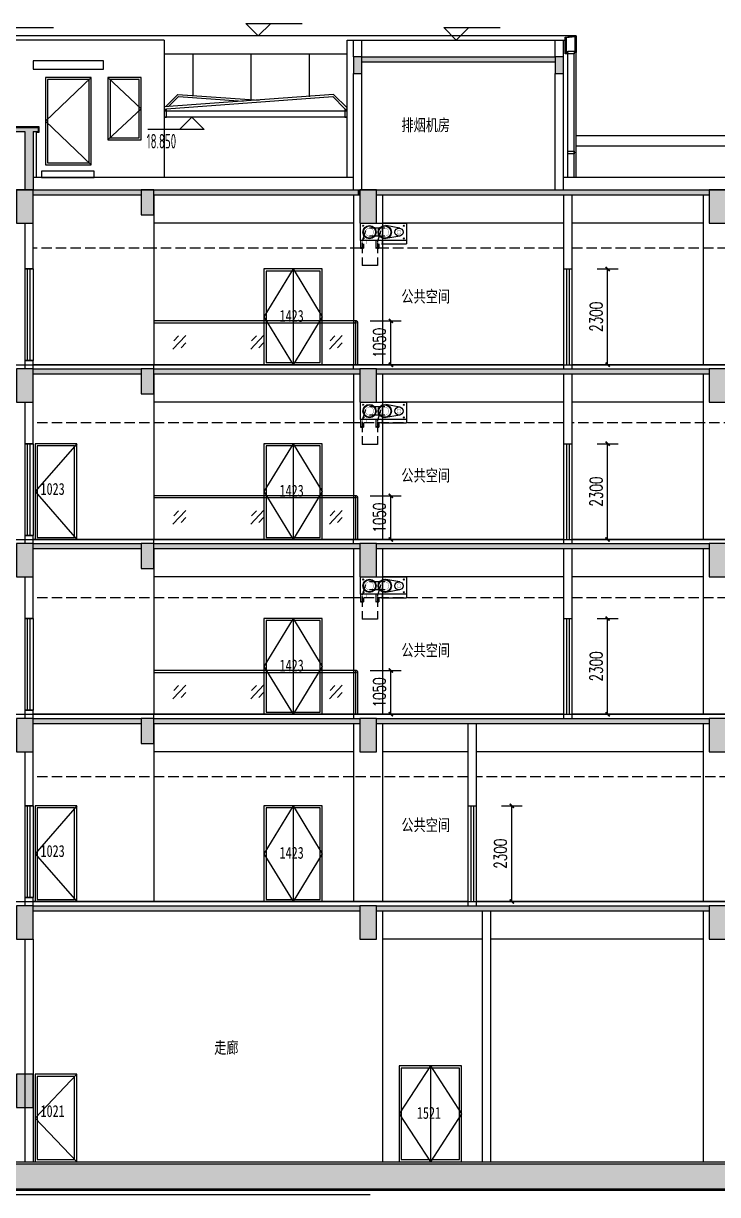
# Model space of a CAD drawing. Extents: x 1106790 to 1313746, y -134124 to 12249.
# Drawn here: x 1176303 to 1192984, y -118328 to -90188 of the extents above; entities that cross this region are included whole.
import ezdxf

# ---------------------------------------------------------------- set-up
doc = ezdxf.new("R2010")
doc.units = 0
doc.header["$LTSCALE"] = 1000
doc.header["$MEASUREMENT"] = 0
doc.linetypes.add('DASH', pattern=[0.35, 0.25, -0.1])
for name, color, linetype in [('01-标注_尺寸', 124, 'Continuous'), ('01-标注_标高', 200, 'Continuous'), ('02-TEXT_房间', 7, 'Continuous'), ('02-TEXT_标注', 130, 'Continuous'), ('05-填充_天正', 26, 'Continuous'), ('A-C_玻璃幕墙', 140, 'Continuous'), ('A-C_窗', 140, 'Continuous'), ('A-C_门', 150, 'Continuous'), ('A-D_龙骨', 131, 'Continuous'), ('A-E_栏杆', 232, 'Continuous'), ('A-O_防水层', 222, 'Continuous'), ('A-STR_门窗', 140, 'Continuous'), ('A-SUR_保温', 222, 'Continuous'), ('A-SUR_吊顶', 40, 'Continuous'), ('A-SUR_看线', 231, 'Continuous'), ('A-SUR_面层', 191, 'Continuous'), ('A-TECH_结构', 21, 'Continuous'), ('A_STR-砌块墙', 121, 'Continuous'), ('A_STR-砼墙', 51, 'Continuous'), ('A_STR-砼柱', 51, 'Continuous'), ('D_铝板', 181, 'Continuous'), ('PUB_HATCH', 8, 'Continuous')]:
    doc.layers.add(name, color=color, linetype=linetype)
doc.layers.add('04-不打印_辅助线', color=165, linetype='Continuous', plot=False)
doc.styles.add('_TCH_DIM', font='ROS1', dxfattribs={"width": 0.8, "bigfont": 'JD'})
doc.styles.add('_TCH_DIM_T3', font='SIMPLEX', dxfattribs={"width": 0.705882, "bigfont": 'GBCBIG'})
doc.styles.get("Standard").update_dxf_attribs({"font": 'STXIHEI.TTF', "width": 0.75})
doc.dimstyles.new('_TCH_ARCH&&100', dxfattribs={"dimtxt": 297.5, "dimasz": 100, "dimexe": 250, "dimexo": 300, "dimgap": 126.25, "dimtad": 1, "dimdec": 0, "dimzin": 0, "dimdsep": 46, "dimtxsty": '_TCH_DIM_T3', "dimblk": 'ARCHTICK', "dimcen": 0.09, "dimclrt": 7, "dimazin": 2, "dimtfac": 1, "dimtdec": 0, "dimtix": 1, "dimtmove": 2, "dimatfit": 3, "dimfxl": 0, "dimtolj": 1, "dimtzin": 0, "dimarcsym": 0})

# ---------------------------------------------------------------- blocks, each defined once
blk = doc.blocks.new('kyuhtr')
at = {"const_width": 20}
blk.add_lwpolyline([(50, 0), (0, 0)], dxfattribs=at)
blk.add_lwpolyline([(50, -30), (200, -30), (200, 30), (50, 30)], close=True)
blk = doc.blocks.new('m1023')
for points in [[(0, 0), (1000, 0), (1000, 2300), (0, 2300)], [(50, 50), (950, 50), (950, 2250), (50, 2250)]]:
    blk.add_lwpolyline(points, close=True)
blk.add_lwpolyline([(1000, 2300), (0, 1150), (1000, 0)])
at = {"layer": '04-不打印_辅助线', "width": 0.75}
blk.add_text('1023', height=285.4, dxfattribs=at).set_placement((129, 1073))
blk = doc.blocks.new('m1423')
for points in [[(-700, 0), (700, 0), (700, 2300), (-700, 2300)], [(-650, 50), (650, 50), (650, 2250), (-650, 2250)]]:
    blk.add_lwpolyline(points, close=True)
for points in [[(0, 2300), (-700, 1150), (0, 0)], [(0, 2300), (0, 0)], [(0, 2300), (700, 1150), (0, 0)], [(0, 2300), (0, 962), (0, 0)]]:
    blk.add_lwpolyline(points)
at = {"layer": '04-不打印_辅助线', "width": 0.75}
blk.add_text('1423', height=285.4, dxfattribs=at).set_placement((-327, 1030))
blk = doc.blocks.new('mli1423')
for points in [[(0, 0), (0, -2300)], [(0, 0), (200, 0)], [(67, 0), (67, -2300)], [(133, 0), (133, -2300)], [(200, 0), (200, -2300)], [(0, -2300), (200, -2300)]]:
    blk.add_lwpolyline(points)
blk = doc.blocks.new('双轨双帘防火卷帘门')
for p, q in [((-100, 0), (800, 0)), ((-100, -339), (-100, 0)), ((800, 0), (800, -409)), ((-1, -152), (-67, -355)), ((375, -95), (75, -95)), ((299, -152), (233, -355)), ((669, -96), (398, -47)), ((800, -339), (-100, -339)), ((-100, -339), (-100, -489)), ((-40, -409), (-40, -489)), ((375, -255), (75, -255)), ((200, -339), (200, -489)), ((260, -409), (260, -489)), ((310, -409), (800, -409)), ((669, -254), (398, -303)), ((-100, -489), (-85, -489)), ((-85, -489), (-85, -474)), ((-55, -474), (-55, -489)), ((-55, -489), (-40, -489)), ((200, -489), (215, -489)), ((215, -489), (215, -474)), ((245, -474), (245, -489)), ((245, -489), (260, -489))]:
    blk.add_line(p, q)
at = {"const_width": 5}
for points in [[(75, -95, -1), (75, -255, -1), (75, -95, -1)], [(375, -95, -1), (375, -255, -1), (375, -95, -1)], [(655, -135, -1), (655, -215, -1), (655, -135, 687123916425.603516)]]:
    blk.add_lwpolyline(points, format="xyb", dxfattribs=at)
for points in [[(-60, -339, 0.285714), (-60, -409), (10, -409), (10, -339)], [(240, -339, 0.285714), (240, -409), (310, -409), (310, -339)]]:
    blk.add_lwpolyline(points, format="xyb", close=True, dxfattribs=at)
for centre, radius in [((-50, -50), 10), ((75, -175), 130), ((75, -175), 120), ((375, -175), 130), ((375, -175), 120), ((655, -175), 80), ((750, -50), 10), ((-45, -300), 10), ((750, -300), 10)]:
    blk.add_circle(centre, radius)
blk.add_arc((296, -374), 66.3, 162.9588, 180)
blk = doc.blocks.new('A$C37606C6C')
at = {"layer": 'A-STR_门窗', "linetype": 'DASH'}
for p, q in [((-153, -471), (-153, -1018)), ((213, -471), (213, -1018))]:
    blk.add_line(p, q, dxfattribs=at)
at = {"layer": 'A-STR_门窗'}
blk.add_line((-153, -1018), (213, -1018), dxfattribs=at)
at = {"layer": 'A-SUR_看线', "xscale": -1.222222222224259, "yscale": 1.222222222224259, "zscale": 1.222222222224259}
blk.add_blockref('双轨双帘防火卷帘门', (128, 0), dxfattribs=at)
blk = doc.blocks.new('A$C7A044AD5')
for points in [[(-1000, 1029), (0, 1029), (0, 3129), (-1000, 3129)], [(-950, 1079), (-50, 1079), (-50, 3079), (-950, 3079)]]:
    blk.add_lwpolyline(points, close=True)
blk.add_lwpolyline([(0, 3129), (-1000, 2079), (0, 1029)])
at = {"layer": '04-不打印_辅助线', "width": 0.75}
blk.add_text('1021', height=285.4, dxfattribs=at).set_placement((-871, 2103))
blk = doc.blocks.new('A$C56AA4C8A')
for points in [[(0, 0), (1500, 0), (1500, 2300), (0, 2300)], [(50, 50), (1450, 50), (1450, 2250), (50, 2250)]]:
    blk.add_lwpolyline(points, close=True)
for points in [[(750, 2300), (0, 1150), (750, 0)], [(750, 2300), (750, 0)], [(750, 2300), (1500, 1150), (750, 0)], [(750, 2300), (750, 962), (750, 0)]]:
    blk.add_lwpolyline(points)
at = {"layer": '04-不打印_辅助线', "width": 0.75}
blk.add_text('1521', height=285.4, dxfattribs=at).set_placement((423, 1030))
blk = doc.blocks.new('A$C67452A8F')
for points in [[(-1100, -2100), (0, -2100), (0, 0), (-1100, 0)], [(-1050, -2050), (-50, -2050), (-50, -50), (-1050, -50)]]:
    blk.add_lwpolyline(points, close=True)
blk.add_lwpolyline([(0, 0), (-1100, -1050), (0, -2100)])
blk = doc.blocks.new('A$C644B512F')
for points in [[(0, -1500), (800, -1500), (800, 0), (0, 0)], [(50, -1450), (750, -1450), (750, -50), (50, -50)]]:
    blk.add_lwpolyline(points, close=True)
blk.add_lwpolyline([(0, 0), (800, -750), (0, -1500)])
blk = doc.blocks.new('_FZH')
blk.add_lwpolyline([(-0.5, -0.5), (0.5, -0.5), (0.5, 0.5), (-0.5, 0.5)], close=True)
at = {"layer": 'PUB_HATCH'}
blk.add_solid([(-0.5, -0.5), (0.5, -0.5), (-0.5, 0.5), (0.5, 0.5)], dxfattribs=at)
blk = doc.blocks.new('_ArchTick')
at = {"color": 0, "linetype": 'ByBlock', "const_width": 0.4}
blk.add_lwpolyline([(-0.5, -0.5), (0.5, 0.5)], dxfattribs=at)
blk = doc.blocks.new('*D189')
at = {"layer": '01-标注_尺寸', "color": 0, "lineweight": -2, "transparency": 16777216}
for p, q in [((1184634, -105738), (1185383, -105738)), ((1185133, -106788), (1185133, -105738)), ((1184634, -106788), (1185383, -106788))]:
    blk.add_line(p, q, dxfattribs=at)
at = {"layer": 'Defpoints', "color": 0, "transparency": 16777216}
for p in [(1184334, -105738), (1185133, -105738), (1184334, -106788)]:
    blk.add_point(p, dxfattribs=at)
at = {"layer": '01-标注_尺寸', "color": 0, "lineweight": -2, "transparency": 16777216, "xscale": 100, "yscale": 100, "zscale": 100}
for p, rotation in [((1185133, -105738), 90), ((1185133, -106788), 270)]:
    blk.add_blockref('_ArchTick', p, dxfattribs=dict(at, rotation=rotation))
at = {"layer": '01-标注_尺寸', "color": 7, "transparency": 16777216, "insert": (1184858, -106263), "char_height": 297.5, "attachment_point": 5, "rotation": 90, "style": '_TCH_DIM_T3'}
blk.add_mtext('\\A1;1050', dxfattribs=at)
blk = doc.blocks.new('*D190')
at = {"layer": '01-标注_尺寸', "color": 0, "lineweight": -2, "transparency": 16777216}
for p, q in [((1184634, -101538), (1185383, -101538)), ((1185133, -102588), (1185133, -101538)), ((1184634, -102588), (1185383, -102588))]:
    blk.add_line(p, q, dxfattribs=at)
at = {"layer": 'Defpoints', "color": 0, "transparency": 16777216}
for p in [(1184334, -101538), (1185133, -101538), (1184334, -102588)]:
    blk.add_point(p, dxfattribs=at)
at = {"layer": '01-标注_尺寸', "color": 0, "lineweight": -2, "transparency": 16777216, "xscale": 100, "yscale": 100, "zscale": 100}
for p, rotation in [((1185133, -101538), 90), ((1185133, -102588), 270)]:
    blk.add_blockref('_ArchTick', p, dxfattribs=dict(at, rotation=rotation))
at = {"layer": '01-标注_尺寸', "color": 7, "transparency": 16777216, "insert": (1184858, -102063), "char_height": 297.5, "attachment_point": 5, "rotation": 90, "style": '_TCH_DIM_T3'}
blk.add_mtext('\\A1;1050', dxfattribs=at)
blk = doc.blocks.new('*D191')
at = {"layer": '01-标注_尺寸', "color": 0, "lineweight": -2, "transparency": 16777216}
for p, q in [((1184634, -97338), (1185383, -97338)), ((1185133, -98388), (1185133, -97338)), ((1184634, -98388), (1185383, -98388))]:
    blk.add_line(p, q, dxfattribs=at)
at = {"layer": 'Defpoints', "color": 0, "transparency": 16777216}
for p in [(1184334, -97338), (1185133, -97338), (1184334, -98388)]:
    blk.add_point(p, dxfattribs=at)
at = {"layer": '01-标注_尺寸', "color": 0, "lineweight": -2, "transparency": 16777216, "xscale": 100, "yscale": 100, "zscale": 100}
for p, rotation in [((1185133, -97338), 90), ((1185133, -98388), 270)]:
    blk.add_blockref('_ArchTick', p, dxfattribs=dict(at, rotation=rotation))
at = {"layer": '01-标注_尺寸', "color": 7, "transparency": 16777216, "insert": (1184858, -97863), "char_height": 297.5, "attachment_point": 5, "rotation": 90, "style": '_TCH_DIM_T3'}
blk.add_mtext('\\A1;1050', dxfattribs=at)
blk = doc.blocks.new('*D192')
at = {"layer": '01-标注_尺寸', "color": 0, "lineweight": -2, "transparency": 16777216}
for p, q in [((1190092, -96088), (1190592, -96088)), ((1190342, -98388), (1190342, -96088)), ((1190092, -98388), (1190592, -98388))]:
    blk.add_line(p, q, dxfattribs=at)
at = {"layer": 'Defpoints', "color": 0, "transparency": 16777216}
for p in [(1189792, -96088), (1190342, -96088), (1189792, -98388)]:
    blk.add_point(p, dxfattribs=at)
at = {"layer": '01-标注_尺寸', "color": 0, "lineweight": -2, "transparency": 16777216, "xscale": 100, "yscale": 100, "zscale": 100}
for p, rotation in [((1190342, -96088), 90), ((1190342, -98388), 270)]:
    blk.add_blockref('_ArchTick', p, dxfattribs=dict(at, rotation=rotation))
at = {"layer": '01-标注_尺寸', "color": 7, "transparency": 16777216, "insert": (1190067, -97238), "char_height": 297.5, "attachment_point": 5, "rotation": 90, "style": '_TCH_DIM_T3'}
blk.add_mtext('\\A1;2300', dxfattribs=at)
blk = doc.blocks.new('*D193')
at = {"layer": '01-标注_尺寸', "color": 0, "lineweight": -2, "transparency": 16777216}
for p, q in [((1190092, -100288), (1190592, -100288)), ((1190342, -102588), (1190342, -100288)), ((1190092, -102588), (1190592, -102588))]:
    blk.add_line(p, q, dxfattribs=at)
at = {"layer": 'Defpoints', "color": 0, "transparency": 16777216}
for p in [(1189792, -100288), (1190342, -100288), (1189792, -102588)]:
    blk.add_point(p, dxfattribs=at)
at = {"layer": '01-标注_尺寸', "color": 0, "lineweight": -2, "transparency": 16777216, "xscale": 100, "yscale": 100, "zscale": 100}
for p, rotation in [((1190342, -100288), 90), ((1190342, -102588), 270)]:
    blk.add_blockref('_ArchTick', p, dxfattribs=dict(at, rotation=rotation))
at = {"layer": '01-标注_尺寸', "color": 7, "transparency": 16777216, "insert": (1190067, -101438), "char_height": 297.5, "attachment_point": 5, "rotation": 90, "style": '_TCH_DIM_T3'}
blk.add_mtext('\\A1;2300', dxfattribs=at)
blk = doc.blocks.new('*D194')
at = {"layer": '01-标注_尺寸', "color": 0, "lineweight": -2, "transparency": 16777216}
for p, q in [((1190092, -104488), (1190592, -104488)), ((1190342, -106788), (1190342, -104488)), ((1190092, -106788), (1190592, -106788))]:
    blk.add_line(p, q, dxfattribs=at)
at = {"layer": 'Defpoints', "color": 0, "transparency": 16777216}
for p in [(1189792, -104488), (1190342, -104488), (1189792, -106788)]:
    blk.add_point(p, dxfattribs=at)
at = {"layer": '01-标注_尺寸', "color": 0, "lineweight": -2, "transparency": 16777216, "xscale": 100, "yscale": 100, "zscale": 100}
for p, rotation in [((1190342, -104488), 90), ((1190342, -106788), 270)]:
    blk.add_blockref('_ArchTick', p, dxfattribs=dict(at, rotation=rotation))
at = {"layer": '01-标注_尺寸', "color": 7, "transparency": 16777216, "insert": (1190067, -105638), "char_height": 297.5, "attachment_point": 5, "rotation": 90, "style": '_TCH_DIM_T3'}
blk.add_mtext('\\A1;2300', dxfattribs=at)
blk = doc.blocks.new('*D195')
at = {"layer": '01-标注_尺寸', "color": 0, "lineweight": -2, "transparency": 16777216}
for p, q in [((1187792, -108988), (1188292, -108988)), ((1188042, -111288), (1188042, -108988)), ((1187792, -111288), (1188292, -111288))]:
    blk.add_line(p, q, dxfattribs=at)
at = {"layer": 'Defpoints', "color": 0, "transparency": 16777216}
for p in [(1187492, -108988), (1188042, -108988), (1187492, -111288)]:
    blk.add_point(p, dxfattribs=at)
at = {"layer": '01-标注_尺寸', "color": 0, "lineweight": -2, "transparency": 16777216, "xscale": 100, "yscale": 100, "zscale": 100}
for p, rotation in [((1188042, -108988), 90), ((1188042, -111288), 270)]:
    blk.add_blockref('_ArchTick', p, dxfattribs=dict(at, rotation=rotation))
at = {"layer": '01-标注_尺寸', "color": 7, "transparency": 16777216, "insert": (1187767, -110138), "char_height": 297.5, "attachment_point": 5, "rotation": 90, "style": '_TCH_DIM_T3'}
blk.add_mtext('\\A1;2300', dxfattribs=at)
blk = doc.blocks.new('$WINLIB2D$00000001')
at = {"color": 0}
for points in [[(-0.5, 0.5), (-0.5, -0.5)], [(-0.5, 0.5), (0.5, 0.5)], [(0.5, -0.5), (0.5, 0.5)], [(0.5, 0.167), (-0.5, 0.167)], [(0.5, -0.167), (-0.5, -0.167)], [(-0.5, -0.5), (0.5, -0.5)]]:
    blk.add_lwpolyline(points, dxfattribs=at)

msp = doc.modelspace()

# ---------------------------------------------------------------- hatches: boundary and pattern name
at = {"layer": '05-填充_天正'}
for points in [[(1189084.5, -91108.5), (1189084.5, -90988.5), (1184434.5, -90988.5), (1184434.5, -91108.5)], [(1176534.5, -92788.5), (1176654.5, -92788.5), (1176654.5, -92688.5), (1175314.5, -92688.5), (1175314.5, -92788.5), (1175434.5, -92788.5), (1175434.5, -94188.5), (1175634.5, -94188.5), (1175634.5, -92788.5), (1176334.5, -92788.5), (1176334.5, -94188.5), (1176534.5, -94188.5)], [(1179134.5, -94308.5), (1179134.5, -94188.5), (1176534.5, -94188.5), (1176534.5, -94308.5)], [(1179434.5, -94188.5), (1179434.5, -94308.5), (1184334.5, -94308.5), (1184334.5, -94188.5)], [(1184384.5, -94308.5), (1184384.5, -94188.5), (1184334.5, -94188.5), (1184334.5, -94308.5)], [(1184784.5, -94308.5), (1189184.5, -94308.5), (1189184.5, -94188.5), (1184784.5, -94188.5)], [(1192784.5, -94308.5), (1192784.5, -94188.5), (1189184.5, -94188.5), (1189184.5, -94308.5)], [(1179134.5, -98608.5), (1179134.5, -98488.5), (1176534.5, -98488.5), (1176534.5, -98608.5)], [(1179434.5, -98488.5), (1179434.5, -98608.5), (1184384.5, -98608.5), (1184384.5, -98488.5)], [(1184784.5, -98488.5), (1184784.5, -98608.5), (1192784.5, -98608.5), (1192784.5, -98488.5)], [(1179134.5, -102808.5), (1179134.5, -102688.5), (1176534.5, -102688.5), (1176534.5, -102808.5)], [(1179434.5, -102688.5), (1179434.5, -102808.5), (1184384.5, -102808.5), (1184384.5, -102688.5)], [(1184784.5, -102688.5), (1184784.5, -102808.5), (1192784.5, -102808.5), (1192784.5, -102688.5)], [(1179134.5, -107008.5), (1179134.5, -106888.5), (1176534.5, -106888.5), (1176534.5, -107008.5)], [(1179434.5, -106888.5), (1179434.5, -107008.5), (1184384.5, -107008.5), (1184384.5, -106888.5)], [(1184784.5, -106888.5), (1184784.5, -107008.5), (1192784.5, -107008.5), (1192784.5, -106888.5)], [(1176534.5, -111388.5), (1176534.5, -111508.5), (1184384.5, -111508.5), (1184384.5, -111388.5)], [(1184784.5, -111388.5), (1184784.5, -111508.5), (1192784.5, -111508.5), (1192784.5, -111388.5)], [(1167834.5, -117588.5), (1167434.5, -118188.5), (1206767.5, -118188.5), (1206767.5, -117588.5)]]:
    msp.add_hatch(color=256, dxfattribs=at).paths.add_polyline_path(points)

# ---------------------------------------------------------------- linework, layer by layer
at = {"layer": '01-标注_标高'}
for p, q in [((1175669.5, -90288.5), (1177026.1, -90288.5)), ((1181945.2, -90488.5), (1181645.2, -90188.5)), ((1181645.2, -90188.5), (1183001.8, -90188.5)), ((1181945.2, -90488.5), (1182245.2, -90188.5)), ((1186704.5, -90588.5), (1186404.5, -90288.5)), ((1186404.5, -90288.5), (1187761, -90288.5)), ((1186704.5, -90588.5), (1187004.5, -90288.5)), ((1180350.4, -92438.5), (1180050.4, -92738.5)), ((1181050.4, -92438.5), (1180050.4, -92438.5)), ((1180350.4, -92438.5), (1180650.4, -92738.5)), ((1180650.4, -92738.5), (1179293.8, -92738.5))]:
    msp.add_line(p, q, dxfattribs=at)
at = {"layer": '04-不打印_辅助线'}
for p, q in [((1159676.9, -94188.5), (1212033.8, -94188.5)), ((1159676.9, -98388.5), (1212033.8, -98388.5)), ((1159676.9, -102588.5), (1212033.8, -102588.5)), ((1159676.9, -106788.5), (1212033.8, -106788.5)), ((1159676.9, -111288.5), (1212033.8, -111288.5)), ((1159676.9, -117538.5), (1212033.8, -117538.5))]:
    msp.add_line(p, q, dxfattribs=at)
at = {"layer": 'A-C_玻璃幕墙'}
for p, q in [((1189584.5, -93888.5), (1189584.5, -90888.5)), ((1189384.5, -93888.5), (1189384.5, -90918.5)), ((1189534.5, -93888.5), (1189534.5, -90918.5))]:
    msp.add_line(p, q, dxfattribs=at)
at = {"layer": 'A-C_窗'}
for p, q in [((1180379.5, -91926.8), (1180379.5, -90918.5)), ((1181779.5, -92018.7), (1181779.5, -90918.5)), ((1183179.5, -91954.4), (1183179.5, -90918.5)), ((1184084.5, -93288.5), (1184084.5, -93288.5))]:
    msp.add_line(p, q, dxfattribs=at)
for points in [[(1184079.5, -92288.5), (1184079.5, -92217.8), (1183756.2, -91894.6), (1179689.5, -92191.7), (1179689.5, -92288.5)], [(1180012.7, -91894.5), (1179717.4, -92189.8)], [(1179739.5, -92288.5), (1179739.5, -92238.5), (1183736.9, -91945.9), (1184029.5, -92238.5), (1184029.5, -92288.5)], [(1180032, -91945.9), (1179793.1, -92184.9)], [(1180012.7, -91894.5), (1181964.5, -92032.5)], [(1180032, -91945.9), (1181582.8, -92057.6)]]:
    msp.add_lwpolyline(points, dxfattribs=at)
at = {"layer": 'A-D_龙骨'}
msp.add_line((1179684.5, -92288.5), (1184084.5, -92288.5), dxfattribs=at)
at = {"layer": 'A-E_栏杆'}
for p, q in [((1184309.5, -97338.5), (1179434.5, -97338.5)), ((1184284.5, -97363.5), (1184284.5, -98388.5)), ((1184334.5, -97363.5), (1184334.5, -98388.5)), ((1184284.5, -97388.5), (1179434.5, -97388.5)), ((1184309.5, -101538.5), (1179434.5, -101538.5)), ((1184284.5, -101563.5), (1184284.5, -102588.5)), ((1184334.5, -101563.5), (1184334.5, -102588.5)), ((1184284.5, -101588.5), (1179434.5, -101588.5)), ((1184309.5, -105738.5), (1179434.5, -105738.5)), ((1184284.5, -105788.5), (1179434.5, -105788.5)), ((1184284.5, -105763.5), (1184284.5, -106788.5)), ((1184334.5, -105763.5), (1184334.5, -106788.5))]:
    msp.add_line(p, q, dxfattribs=at)
for points in [[(1180204.2, -97688.3), (1179893.8, -98016.2)], [(1180029.1, -97697.1), (1179915.9, -97816.7)], [(1180205.1, -97863.6), (1180091.8, -97983.2)], [(1182075.4, -97688.3), (1181765, -98016.2)], [(1181900.4, -97697.1), (1181787.1, -97816.7)], [(1182076.3, -97863.6), (1181963, -97983.2)], [(1183965.4, -97688.3), (1183655, -98016.2)], [(1183790.3, -97697.1), (1183677.1, -97816.7)], [(1183966.3, -97863.6), (1183853, -97983.2)], [(1180204.2, -101888.3), (1179893.8, -102216.2)], [(1180029.1, -101897.1), (1179915.9, -102016.7)], [(1180205.1, -102063.6), (1180091.8, -102183.2)], [(1182075.4, -101888.3), (1181765, -102216.2)], [(1181900.4, -101897.1), (1181787.1, -102016.7)], [(1182076.3, -102063.6), (1181963, -102183.2)], [(1183965.4, -101888.3), (1183655, -102216.2)], [(1183790.3, -101897.1), (1183677.1, -102016.7)], [(1183966.3, -102063.6), (1183853, -102183.2)], [(1180204.2, -106088.3), (1179893.8, -106416.2)], [(1180029.1, -106097.1), (1179915.9, -106216.7)], [(1180205.1, -106263.6), (1180091.8, -106383.2)], [(1182075.4, -106088.3), (1181765, -106416.2)], [(1181900.4, -106097.1), (1181787.1, -106216.7)], [(1182076.3, -106263.6), (1181963, -106383.2)], [(1183965.4, -106088.3), (1183655, -106416.2)], [(1183790.3, -106097.1), (1183677.1, -106216.7)], [(1183966.3, -106263.6), (1183853, -106383.2)]]:
    msp.add_lwpolyline(points, dxfattribs=at)
for centre in [(1184309.5, -97363.5), (1184309.5, -101563.5), (1184309.5, -105763.5)]:
    msp.add_circle(centre, 25, dxfattribs=at)
at = {"layer": 'A-O_防水层'}
for points in [[(1165064.5, -111388.5), (1165064.5, -111858.5), (1165404.5, -111858.5), (1165404.5, -111578.5), (1167344.5, -111578.5), (1167344.5, -118328.5), (1184634.5, -118328.5)], [(1184584.5, -118228.5), (1167394.5, -118228.5), (1167394.5, -111528.5), (1165354.5, -111528.5), (1165354.5, -111808.5), (1165114.5, -111808.5), (1165114.5, -111388.5)], [(1167414.5, -118208.5), (1184584.5, -118208.5)], [(1184584.5, -118208.5), (1167414.5, -118208.5)], [(1192196.2, -118208.5), (1184584.5, -118208.5)], [(1184584.5, -118208.5), (1206767.5, -118208.5)], [(1206767.5, -118228.5), (1184584.5, -118228.5)]]:
    msp.add_lwpolyline(points, dxfattribs=at)
at = {"layer": 'A-SUR_保温'}
msp.add_line((1167834.5, -117538.5), (1206767.5, -117538.5), dxfattribs=at)
msp.add_lwpolyline([(1176609.5, -92788.5), (1176609.5, -93888.5)], dxfattribs=at)
at = {"layer": 'A-SUR_吊顶', "linetype": 'DASH'}
for p, q in [((1184234.5, -108288.5), (1176534.5, -108288.5)), ((1186984, -108288.5), (1184234.5, -108288.5))]:
    msp.add_line(p, q, dxfattribs=at)
for points in [[(1179434.5, -95588.5), (1176534.5, -95588.5)], [(1184406.1, -95586.3), (1179434.5, -95586.3)], [(1189284.5, -95588.5), (1184809.5, -95588.5)], [(1201984.5, -95588.5), (1189484.5, -95588.5)], [(1184234.5, -99788.5), (1176534.5, -99788.5)], [(1189284.5, -99788.5), (1184234.5, -99788.5)], [(1202134.5, -99788.5), (1189484.5, -99788.5)], [(1184234.5, -103988.5), (1176534.5, -103988.5)], [(1189284.5, -103988.5), (1184234.5, -103988.5)], [(1201984.5, -103988.5), (1189484.5, -103988.5)], [(1203784.5, -108288.5), (1187184, -108288.5)]]:
    msp.add_lwpolyline(points, dxfattribs=at)
at = {"layer": 'A-SUR_看线'}
msp.add_line((1184284.5, -90588.5), (1189084.5, -90588.5), dxfattribs=at)
for points in [[(1179684.5, -90588.5), (1171444.5, -90588.5)], [(1179684.5, -90588.5), (1179684.5, -92438.5)], [(1184084.5, -93888.5), (1184084.5, -90588.5), (1189324.5, -90588.5)], [(1184084.5, -93888.5), (1184084.5, -92438.5), (1179684.5, -92438.5), (1179684.5, -93888.5)], [(1175359.5, -92808.5), (1175294.5, -92808.5), (1175294.5, -92668.5), (1176674.5, -92668.5), (1176674.5, -92808.5), (1176609.5, -92808.5)], [(1179434.5, -94308.5), (1179434.5, -98388.5)], [(1184233.7, -98388.5), (1179434.5, -98388.5)], [(1179434.5, -98608.5), (1179434.5, -102588.5)], [(1184234.5, -102588.5), (1179434.5, -102588.5)], [(1179434.5, -102808.5), (1179434.5, -106788.5)], [(1184234.5, -106788.5), (1179434.5, -106788.5)], [(1179434.5, -107008.5), (1179434.5, -111288.5)], [(1184934.5, -111508.5), (1184934.5, -117538.5)]]:
    msp.add_lwpolyline(points, dxfattribs=at)
for points in [[(1176541, -91088.5), (1176541, -91288.5), (1178228, -91288.5), (1178228, -91088.5)], [(1176739.5, -93888.5), (1178004.5, -93888.5), (1178004.5, -93738.5), (1176739.5, -93738.5)]]:
    msp.add_lwpolyline(points, close=True, dxfattribs=at)
at = {"layer": 'A-SUR_面层'}
for points in [[(1184234.5, -93888.5), (1176534.5, -93888.5)], [(1201704.5, -93888.5), (1189284.5, -93888.5)], [(1179434.5, -98388.5), (1176534.5, -98388.5)], [(1179434.5, -98488.5), (1179434.5, -98388.5)], [(1189284.5, -98388.5), (1184234.5, -98388.5)], [(1184234.5, -98488.5), (1184234.5, -98388.5)], [(1201984.5, -98388.5), (1189484.5, -98388.5)], [(1179434.5, -102588.5), (1176534.5, -102588.5)], [(1179434.5, -102688.5), (1179434.5, -102588.5)], [(1189284.5, -102588.5), (1184234.5, -102588.5)], [(1184234.5, -102688.5), (1184234.5, -102588.5)], [(1201984.5, -102588.5), (1189484.5, -102588.5)], [(1179434.5, -106788.5), (1176534.5, -106788.5)], [(1179434.5, -106888.5), (1179434.5, -106788.5)], [(1189284.5, -106788.5), (1184234.5, -106788.5)], [(1184234.5, -106788.5), (1184234.5, -106888.5)], [(1203604.5, -106788.5), (1189484.5, -106788.5)], [(1184584.5, -111288.5), (1176534.5, -111288.5)], [(1186984, -111288.5), (1184584.5, -111288.5)], [(1203884.5, -111288.5), (1187184, -111288.5)]]:
    msp.add_lwpolyline(points, dxfattribs=at)
at = {"layer": 'A-TECH_结构'}
for p, q in [((1184234.5, -94988.5), (1179434.5, -94988.5)), ((1184234.5, -99288.5), (1179434.5, -99288.5)), ((1184234.5, -103488.5), (1179434.5, -103488.5)), ((1184234.5, -107688.5), (1179434.5, -107688.5))]:
    msp.add_line(p, q, dxfattribs=at)
for points in [[(1184234.5, -94308.5), (1184234.5, -98388.5)], [(1184934.5, -94308.5), (1184934.5, -98388.5)], [(1192634.5, -94308.5), (1192634.5, -98388.5)], [(1189284.5, -94988.5), (1184934.5, -94988.5)], [(1192634.5, -94988.5), (1189484.5, -94988.5)], [(1184234.5, -98608.5), (1184234.5, -102588.5)], [(1184934.5, -98608.5), (1184934.5, -102588.5)], [(1192634.5, -98608.5), (1192634.5, -102588.5)], [(1189284.5, -99288.5), (1184934.5, -99288.5)], [(1192634.5, -99288.5), (1189484.5, -99288.5)], [(1184234.5, -102808.5), (1184234.5, -106788.5)], [(1184934.5, -102808.5), (1184934.5, -106788.5)], [(1192634.5, -102808.5), (1192634.5, -106788.5)], [(1189284.5, -103488.5), (1184934.5, -103488.5)], [(1192634.5, -103488.5), (1189484.5, -103488.5)], [(1184234.5, -107008.5), (1184234.5, -111288.5)], [(1184934.5, -107008.5), (1184934.5, -111288.5)], [(1192634.5, -107008.5), (1192634.5, -111288.5)], [(1186984, -107688.5), (1184934.5, -107688.5)], [(1192634.5, -107688.5), (1187184, -107688.5)], [(1192634.5, -111508.5), (1192634.5, -117538.5)], [(1187335, -112188.5), (1184934.5, -112188.5)], [(1192634.5, -112188.5), (1187535, -112188.5)]]:
    msp.add_lwpolyline(points, dxfattribs=at)
at = {"layer": 'A_STR-砌块墙'}
for p, q in [((1184234.5, -90988.5), (1184234.5, -90588.5)), ((1184234.5, -90588.5), (1184434.5, -90588.5)), ((1184434.5, -90988.5), (1184434.5, -90588.5)), ((1189084.5, -90988.5), (1189084.5, -90588.5)), ((1189084.5, -90588.5), (1189284.5, -90588.5)), ((1189284.5, -90988.5), (1189284.5, -90588.5)), ((1184234.5, -94188.5), (1184234.5, -91388.5)), ((1184434.5, -94188.5), (1184434.5, -91388.5)), ((1189084.5, -94188.5), (1189084.5, -91388.5)), ((1189284.5, -94188.5), (1189284.5, -91388.5)), ((1176334.5, -94988.5), (1176334.5, -96088.5)), ((1176534.5, -96088.5), (1176534.5, -94988.5)), ((1176334.5, -96088.5), (1176534.5, -96088.5)), ((1176534.5, -98288.5), (1176334.5, -98288.5)), ((1176334.5, -98288.5), (1176334.5, -98488.5)), ((1176534.5, -98488.5), (1176534.5, -98288.5)), ((1176334.5, -99288.5), (1176334.5, -100288.5)), ((1176534.5, -100288.5), (1176534.5, -99288.5)), ((1176334.5, -100288.5), (1176534.5, -100288.5)), ((1176534.5, -102488.5), (1176334.5, -102488.5)), ((1176334.5, -102488.5), (1176334.5, -102688.5)), ((1176534.5, -102688.5), (1176534.5, -102488.5)), ((1176334.5, -103488.5), (1176334.5, -104488.5)), ((1176534.5, -104488.5), (1176534.5, -103488.5)), ((1176334.5, -104488.5), (1176534.5, -104488.5)), ((1176534.5, -106688.5), (1176334.5, -106688.5)), ((1176334.5, -106688.5), (1176334.5, -106888.5)), ((1176534.5, -106888.5), (1176534.5, -106688.5)), ((1176334.5, -107688.5), (1176334.5, -108988.5)), ((1176534.5, -108988.5), (1176534.5, -107688.5)), ((1176334.5, -108988.5), (1176534.5, -108988.5)), ((1176534.5, -111188.5), (1176334.5, -111188.5)), ((1176334.5, -111188.5), (1176334.5, -111388.5)), ((1176534.5, -111388.5), (1176534.5, -111188.5))]:
    msp.add_line(p, q, dxfattribs=at)
for points in [[(1189284.5, -94308.5), (1189284.5, -98488.5)], [(1189484.5, -94308.5), (1189484.5, -98488.5)], [(1189284.5, -98608.5), (1189284.5, -102688.5)], [(1189484.5, -98608.5), (1189484.5, -102688.5)], [(1189284.5, -102808.5), (1189284.5, -106888.5)], [(1189484.5, -102808.5), (1189484.5, -106888.5)], [(1186984, -107008.5), (1186984, -111388.5)], [(1187184, -107008.5), (1187184, -111388.5)], [(1187335, -117538.5), (1187335, -111508.5)], [(1187535, -117538.5), (1187535, -111508.5)], [(1176334.5, -112188.5), (1176334.5, -117538.5)], [(1176534.5, -112188.5), (1176534.5, -117538.5)]]:
    msp.add_lwpolyline(points, dxfattribs=at)
at = {"layer": 'A_STR-砼墙'}
for p, q in [((1184434.5, -90988.5), (1189084.5, -90988.5)), ((1184434.5, -91108.5), (1189084.5, -91108.5)), ((1176534.5, -94188.5), (1179134.5, -94188.5)), ((1179434.5, -94188.5), (1184334.5, -94188.5)), ((1184334.5, -94188.5), (1184384.5, -94188.5)), ((1184784.5, -94188.5), (1189184.5, -94188.5)), ((1189184.5, -94188.5), (1192784.5, -94188.5)), ((1176534.5, -94308.5), (1179134.5, -94308.5)), ((1179434.5, -94308.5), (1184334.5, -94308.5)), ((1184334.5, -94308.5), (1184384.5, -94308.5)), ((1184784.5, -94308.5), (1189184.5, -94308.5)), ((1189184.5, -94308.5), (1192784.5, -94308.5)), ((1176334.5, -98488.5), (1176334.5, -98488.5)), ((1176484.5, -98488.5), (1176484.5, -98488.5)), ((1176534.5, -98488.5), (1179134.5, -98488.5)), ((1179434.5, -98488.5), (1184384.5, -98488.5)), ((1184784.5, -98488.5), (1192784.5, -98488.5)), ((1176534.5, -98608.5), (1179134.5, -98608.5)), ((1179434.5, -98608.5), (1184384.5, -98608.5)), ((1184784.5, -98608.5), (1192784.5, -98608.5)), ((1176334.5, -102688.5), (1176334.5, -102688.5)), ((1176484.5, -102688.5), (1176484.5, -102688.5)), ((1176534.5, -102688.5), (1179134.5, -102688.5)), ((1179434.5, -102688.5), (1184384.5, -102688.5)), ((1184784.5, -102688.5), (1192784.5, -102688.5)), ((1176534.5, -102808.5), (1179134.5, -102808.5)), ((1179434.5, -102808.5), (1184384.5, -102808.5)), ((1184784.5, -102808.5), (1192784.5, -102808.5)), ((1176534.5, -106888.5), (1179134.5, -106888.5)), ((1179434.5, -106888.5), (1184384.5, -106888.5)), ((1184784.5, -106888.5), (1192784.5, -106888.5)), ((1176534.5, -107008.5), (1179134.5, -107008.5)), ((1179434.5, -107008.5), (1184384.5, -107008.5)), ((1184784.5, -107008.5), (1192784.5, -107008.5)), ((1176534.5, -111388.5), (1184384.5, -111388.5)), ((1184784.5, -111388.5), (1192784.5, -111388.5)), ((1176534.5, -111508.5), (1184384.5, -111508.5)), ((1184784.5, -111508.5), (1192784.5, -111508.5)), ((1167834.5, -117588.5), (1206767.5, -117588.5)), ((1167434.5, -118188.5), (1206767.5, -118188.5))]:
    msp.add_line(p, q, dxfattribs=at)
for points in [[(1175314.5, -92688.5), (1176654.5, -92688.5)], [(1175634.5, -92788.5), (1176334.5, -92788.5)], [(1176334.5, -92788.5), (1176334.5, -94188.5)], [(1176534.5, -92788.5), (1176534.5, -94188.5)], [(1176534.5, -92788.5), (1176654.5, -92788.5)], [(1176654.5, -92688.5), (1176654.5, -92788.5)]]:
    msp.add_lwpolyline(points, dxfattribs=at)
at = {"layer": 'D_铝板'}
for p, q in [((1189584.5, -90488.5), (1171184.5, -90488.5)), ((1179684.5, -90918.5), (1184084.5, -90918.5))]:
    msp.add_line(p, q, dxfattribs=at)
msp.add_lwpolyline([(1189384.5, -90918.5), (1189324.5, -90918.5), (1189324.5, -90518.5), (1189584.5, -90488.5), (1189584.5, -90888.5), (1189564.5, -90888.5), (1189564.5, -90509.7), (1189344.5, -90537.3), (1189344.5, -90898.5), (1189384.5, -90898.5)], close=True, dxfattribs=at)
for points in [[(1202184.5, -92888.5), (1189584.5, -92888.5)], [(1201674.5, -93138.5), (1189584.5, -93138.5)]]:
    msp.add_lwpolyline(points, dxfattribs=at)

# ---------------------------------------------------------------- block references
at = {"xscale": -1}
for p in [(1184656.1, -94988.5), (1184656.1, -99288.5), (1184656.1, -103488.5)]:
    msp.add_blockref('A$C37606C6C', p, dxfattribs=at)
at = {"layer": 'A-C_窗', "xscale": -2200, "yscale": -200, "zscale": -2200, "rotation": 90}
for p in [(1176434.5, -97188.5), (1176434.5, -101388.5), (1176434.5, -105588.5), (1176434.5, -110088.5)]:
    msp.add_blockref('$WINLIB2D$00000001', p, dxfattribs=at)
at = {"layer": 'A-C_窗'}
for p in [(1189284.5, -96088.5), (1189284.5, -100288.5), (1189284.5, -104488.5), (1186984, -108988.5)]:
    msp.add_blockref('mli1423', p, dxfattribs=at)
at = {"layer": 'A-C_门'}
for name, p in [('A$C67452A8F', (1177934.5, -91488.5)), ('A$C644B512F', (1178334.5, -91488.5)), ('m1423', (1182784.5, -98388.5)), ('m1023', (1176584.5, -102588.5)), ('m1423', (1182784.5, -102588.5)), ('m1423', (1182784.5, -106788.5)), ('m1023', (1176584.5, -111288.5)), ('m1423', (1182784.5, -111288.5)), ('A$C56AA4C8A', (1185334.5, -117538.5)), ('A$C7A044AD5', (1177584.5, -118567.6))]:
    msp.add_blockref(name, p, dxfattribs=at)
at = {"layer": 'A-D_龙骨', "xscale": -1}
for p in [(1189584.5, -90888.5), (1189584.5, -93288.5)]:
    msp.add_blockref('kyuhtr', p, dxfattribs=at)
at = {"layer": 'A-D_龙骨', "rotation": 270}
for p in [(1179714.5, -92238.5), (1184054.5, -92238.5)]:
    msp.add_blockref('kyuhtr', p, dxfattribs=at)
at = {"layer": 'A_STR-砼柱', "xscale": 200.0000000088476, "yscale": 400, "zscale": 400, "rotation": 3.935362900516849e-09}
for p in [(1184334.5, -91188.5), (1189184.5, -91188.5)]:
    msp.add_blockref('_FZH', p, dxfattribs=at)
at = {"layer": 'A_STR-砼柱'}
for p, xscale, yscale, zscale in [((1176334.5, -94588.5), 400, 800, 800), ((1179284.5, -94488.5), 300, 600, 600), ((1184584.5, -94588.5), 400, 800, 800), ((1192984.5, -94588.5), 400, 800, 800), ((1176334.5, -98888.5), 400, 800, 800), ((1179284.5, -98788.5), 300, 600, 600), ((1184584.5, -98888.5), 400, 800, 800), ((1192984.5, -98888.5), 400, 800, 800), ((1176334.5, -103088.5), 400, 800, 800), ((1179284.5, -102988.5), 300, 600, 600), ((1184584.5, -103088.5), 400, 800, 800), ((1192984.5, -103088.5), 400, 800, 800), ((1176334.5, -107288.5), 400, 800, 800), ((1179284.5, -107188.5), 300, 600, 600), ((1184584.5, -107288.5), 400, 800, 800), ((1192984.5, -107288.5), 400, 800, 800), ((1176334.5, -111788.5), 400, 800, 800), ((1184584.5, -111788.5), 400, 800, 800), ((1192984.5, -111788.5), 400, 800, 800), ((1176334.5, -115838.5), 400, 800, 800)]:
    msp.add_blockref('_FZH', p, dxfattribs=dict(at, xscale=xscale, yscale=yscale, zscale=zscale))

# ---------------------------------------------------------------- texts
at = {"layer": '02-TEXT_房间', "width": 0.75}
for s, p in [('排烟机房', (1185386.9, -92773)), ('公共空间', (1185386.9, -96890.9)), ('公共空间', (1185386.9, -101190.9)), ('公共空间', (1185386.9, -105390.9)), ('公共空间', (1185386.9, -109590.9)), ('走廊', (1180888.2, -114939))]:
    msp.add_text(s, height=285.43, dxfattribs=at).set_placement(p)
at = {"layer": '02-TEXT_标注', "style": '_TCH_DIM', "width": 0.64}
msp.add_text('18.850', height=350, dxfattribs=at).set_placement((1179263.8, -93193.5))

# ---------------------------------------------------------------- dimensions: what is measured, and where the dimension line sits
at = {"layer": '01-标注_尺寸'}
for p1, p2, distance, picture, middle in [((1189792.2, -98388.5), (1189792.2, -96088.5), -550.1, '*D192', (1190067.3, -97238.5)), ((1184334.5, -98388.5), (1184334.5, -97338.5), -798.3, '*D191', (1184857.8, -97863.5)), ((1189792.2, -102588.5), (1189792.2, -100288.5), -550.1, '*D193', (1190067.3, -101438.5)), ((1184334.5, -102588.5), (1184334.5, -101538.5), -798.3, '*D190', (1184857.8, -102063.5)), ((1189792.2, -106788.5), (1189792.2, -104488.5), -550.1, '*D194', (1190067.3, -105638.5)), ((1184334.5, -106788.5), (1184334.5, -105738.5), -798.3, '*D189', (1184857.8, -106263.5)), ((1187491.7, -111288.5), (1187491.7, -108988.5), -550.1, '*D195', (1187766.8, -110138.5))]:
    dim = msp.add_aligned_dim(p1=p1, p2=p2, distance=distance, dimstyle='_TCH_ARCH&&100', dxfattribs=at)
    dim.commit()
    dim.dimension.update_dxf_attribs({"geometry": picture, "text_midpoint": middle})

doc.saveas('drawing.dxf')
